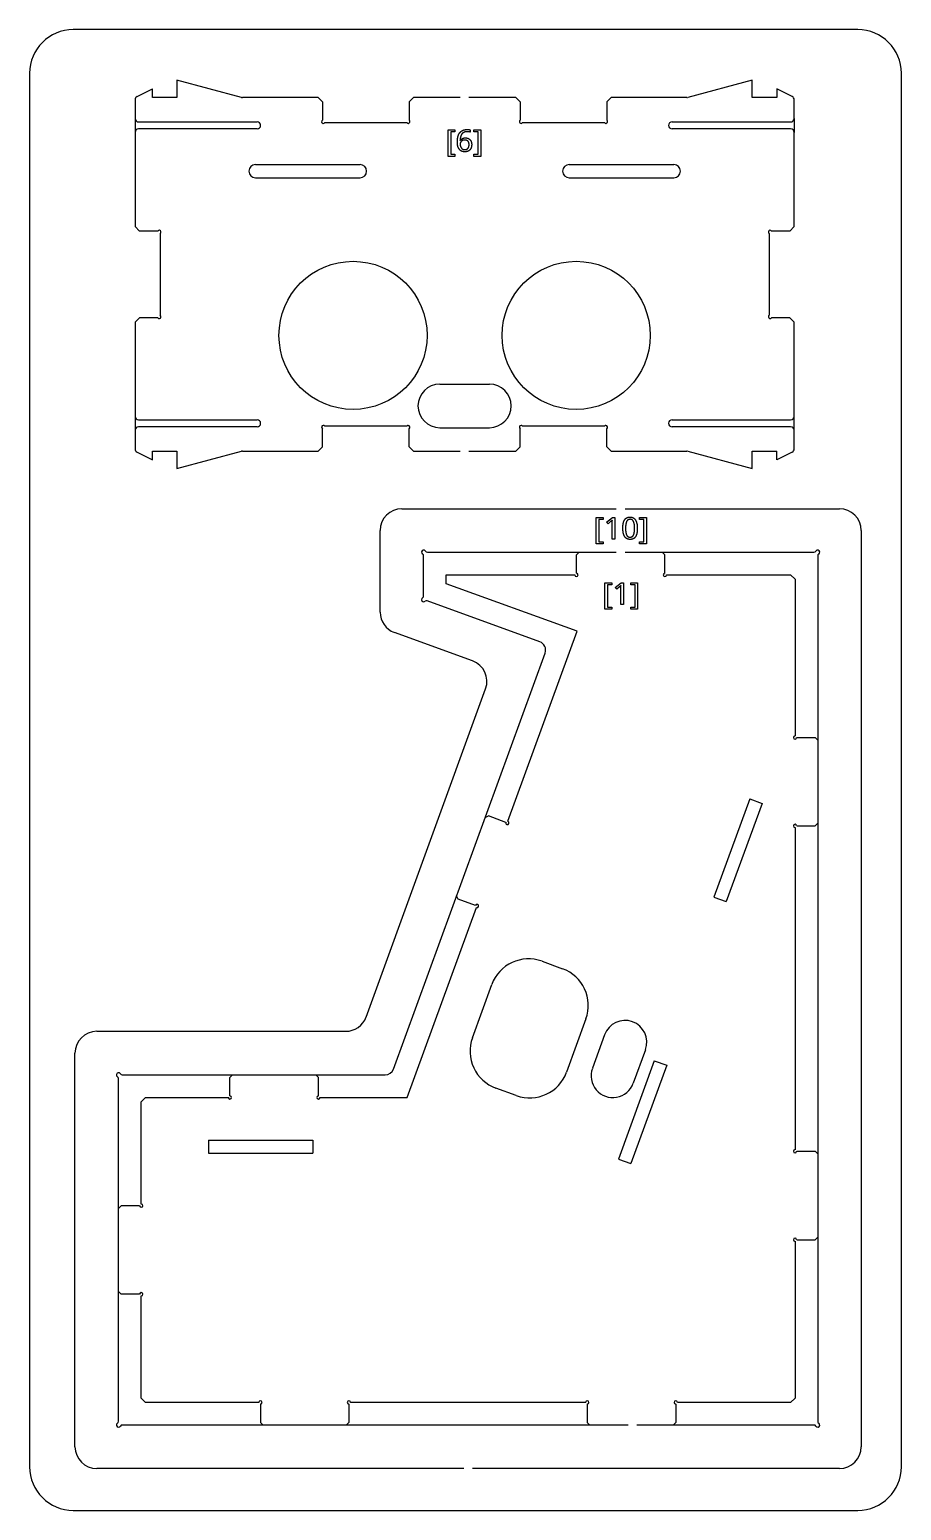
# Model space of a CAD drawing. Header units: millimetres. Extents: x 0 to 201, y 0 to 341.
# Drawn here: x 101 to 201, y 0 to 170 of the extents above; entities that cross this region are included whole.
import ezdxf

# ---------------------------------------------------------------- set-up
doc = ezdxf.new("R2010")
doc.units = ezdxf.units.MM
for name, color, linetype in [('Sketch', 7, 'CONTINUOUS'), ('Sketch001', 7, 'CONTINUOUS'), ('Sketch006', 7, 'CONTINUOUS'), ('Sketch012', 7, 'CONTINUOUS')]:
    doc.layers.add(name, color=color, linetype=linetype)

msp = doc.modelspace()

# ---------------------------------------------------------------- linework, layer by layer
at = {"layer": 'Sketch'}
for p, q in [((196, 170), (106, 170)), ((101, 165), (101, 5)), ((201, 5), (201, 165)), ((106, 0), (196, 0))]:
    msp.add_line(p, q, dxfattribs=at)
for centre, start, end in [((106, 165), 90, 180), ((196, 165), 0, 90), ((106, 5), 180, -90), ((196, 5), -90, 0)]:
    msp.add_arc(centre, 5, start, end, dxfattribs=at)
at = {"layer": 'Sketch001'}
for p, q in [((143.7, 115), (168.3, 115)), ((169.3, 115), (193.9, 115)), ((141.2, 103.13), (141.2, 112.5)), ((196.4, 112.5), (196.4, 7.3)), ((146.2, 104.99), (146.2, 109.57)), ((146.63, 110), (168.3, 110)), ((163.72, 109.7), (164.03, 110)), ((163.72, 107.59), (163.72, 109.7)), ((169.3, 110), (190.97, 110)), ((173.57, 110), (173.88, 109.7)), ((173.88, 107.59), (173.88, 109.7)), ((191.4, 109.57), (191.4, 10.23)), ((148.8, 106.38), (148.8, 107.4)), ((148.8, 107.4), (163.54, 107.4)), ((174.06, 107.4), (188.3, 107.4)), ((188.3, 107.4), (188.8, 106.9)), ((163.8, 100.92), (148.8, 106.38)), ((188.8, 106.9), (188.8, 88.91)), ((159.53, 99.71), (146.61, 104.41)), ((151.81, 97.52), (142.84, 100.78)), ((155.86, 79.11), (163.8, 100.92)), ((142.74, 50.66), (160.13, 98.43)), ((139.6, 56.64), (153.31, 94.31)), ((188.99, 88.72), (191.1, 88.72)), ((191.1, 88.72), (191.4, 88.42)), ((183.61, 81.69), (179.5, 70.41)), ((183.61, 81.69), (185.02, 81.17)), ((185.02, 81.17), (180.92, 69.9)), ((153.25, 79.54), (153.63, 79.72)), ((155.62, 78.99), (153.63, 79.72)), ((188.8, 78.39), (188.8, 41.41)), ((188.99, 78.58), (191.1, 78.58)), ((191.4, 78.88), (191.1, 78.58)), ((150.16, 70.18), (149.98, 70.56)), ((152.15, 69.46), (150.16, 70.18)), ((179.5, 70.41), (180.92, 69.9)), ((144.32, 47.4), (152.26, 69.22)), ((159.78, 63.05), (162.13, 62.19)), ((151.79, 54.25), (154.01, 60.36)), ((164.82, 56.42), (162.6, 50.32)), ((108.7, 55), (137.25, 55)), ((166.95, 54.6), (165.55, 50.75)), ((171.65, 52.89), (170.25, 49.04)), ((106.2, 7.3), (106.2, 52.5)), ((172.66, 51.62), (168.56, 40.34)), ((174.08, 51.1), (169.98, 39.83)), ((172.66, 51.62), (174.08, 51.1)), ((111.2, 10.23), (111.2, 49.57)), ((111.63, 50), (141.8, 50)), ((123.98, 49.7), (124.28, 50)), ((123.98, 47.59), (123.98, 49.7)), ((133.83, 50), (134.13, 49.7)), ((134.13, 47.59), (134.13, 49.7)), ((156.83, 47.63), (154.48, 48.48)), ((113.8, 46.9), (114.3, 47.4)), ((113.8, 35.16), (113.8, 46.9)), ((114.3, 47.4), (123.8, 47.4)), ((134.32, 47.4), (144.32, 47.4)), ((121.5, 42.51), (121.5, 41)), ((121.5, 42.51), (133.5, 42.51)), ((133.5, 42.51), (133.5, 41)), ((121.5, 41), (133.5, 41)), ((188.99, 41.23), (191.1, 41.23)), ((191.1, 41.23), (191.4, 40.92)), ((168.56, 40.34), (169.98, 39.83)), ((111.2, 34.67), (111.5, 34.98)), ((113.61, 34.98), (111.5, 34.98)), ((188.8, 30.89), (188.8, 12.9)), ((188.99, 31.07), (191.1, 31.07)), ((191.4, 31.38), (191.1, 31.07)), ((111.5, 24.82), (111.2, 25.12)), ((113.61, 24.82), (111.5, 24.82)), ((113.8, 12.9), (113.8, 24.64)), ((114.3, 12.4), (113.8, 12.9)), ((127.29, 12.4), (114.3, 12.4)), ((127.47, 12.21), (127.47, 10.1)), ((137.62, 12.21), (137.62, 10.1)), ((164.79, 12.4), (137.81, 12.4)), ((164.97, 12.21), (164.97, 10.1)), ((175.12, 12.21), (175.12, 10.1)), ((188.3, 12.4), (175.31, 12.4)), ((188.8, 12.9), (188.3, 12.4)), ((169.66, 9.8), (111.63, 9.8)), ((127.78, 9.8), (127.47, 10.1)), ((137.62, 10.1), (137.32, 9.8)), ((165.28, 9.8), (164.97, 10.1)), ((190.97, 9.8), (170.66, 9.8)), ((175.12, 10.1), (174.82, 9.8)), ((150.8, 4.8), (108.7, 4.8)), ((193.9, 4.8), (151.8, 4.8))]:
    msp.add_line(p, q, dxfattribs=at)
for centre, radius, start, end in [((143.7, 112.5), 2.5, 90, -180), ((193.9, 112.5), 2.5, 0, 90), ((146.2, 110), 0.25, 30, -120), ((145.95, 109.57), 0.25, 0, 60), ((146.63, 110.25), 0.25, -150, -90), ((190.97, 110.25), 0.25, -90, -30), ((191.4, 110), 0.25, -60, 150), ((191.65, 109.57), 0.25, 120, 180), ((163.72, 107.4), 0.187, 180, 0), ((163.72, 107.4), 0.187, 0, 90), ((173.88, 107.4), 0.187, 90, 180), ((173.88, 107.4), 0.187, 180, 0), ((146.2, 104.56), 0.25, 120, -50), ((145.95, 104.99), 0.25, -60, 0), ((146.52, 104.18), 0.25, 70, 130), ((143.7, 103.13), 2.5, 180, -110), ((159.19, 98.77), 1, -20, 70), ((150.96, 95.17), 2.5, -20, 70), ((188.8, 88.72), 0.187, 90, -90), ((188.8, 88.72), 0.187, -90, 0), ((155.8, 78.93), 0.187, 160, -110), ((155.8, 78.93), 0.187, -110, 70), ((188.8, 78.58), 0.187, 90, -90), ((188.8, 78.58), 0.187, 0, 90), ((152.32, 69.39), 0.187, 70, 160), ((152.32, 69.39), 0.187, -110, 70), ((158.24, 58.82), 4.5, 70, 160), ((160.59, 57.96), 4.5, -20, 70), ((137.25, 57.5), 2.5, -90, -20), ((169.3, 53.75), 2.5, -20, 160), ((108.7, 52.5), 2.5, 90, -180), ((156.02, 52.71), 4.5, 160, -110), ((111.2, 50), 0.25, 30, -120), ((110.95, 49.57), 0.25, 0, 60), ((111.63, 50.25), 0.25, -150, -90), ((141.8, 51), 1, -90, -20), ((158.37, 51.86), 4.5, -110, -20), ((167.9, 49.89), 2.5, 160, -20), ((123.98, 47.4), 0.187, 180, 0), ((123.98, 47.4), 0.187, 0, 90), ((134.13, 47.4), 0.187, 90, 180), ((134.13, 47.4), 0.187, 180, 0), ((188.8, 41.23), 0.187, 90, -90), ((188.8, 41.23), 0.187, -90, 0), ((113.8, 34.98), 0.187, 180, -90), ((113.8, 34.98), 0.187, -90, 90), ((188.8, 31.07), 0.187, 90, -90), ((188.8, 31.07), 0.187, 0, 90), ((113.8, 24.82), 0.187, 90, 180), ((113.8, 24.82), 0.187, -90, 90), ((127.47, 12.4), 0.187, 0, 180), ((127.47, 12.4), 0.187, -90, 0), ((137.62, 12.4), 0.187, 0, 180), ((137.62, 12.4), 0.187, 180, -90), ((164.97, 12.4), 0.187, 0, -180), ((164.97, 12.4), 0.187, -90, 0), ((175.12, 12.4), 0.187, 0, -180), ((175.12, 12.4), 0.187, -180, -90), ((110.95, 10.23), 0.25, -60, 0), ((191.65, 10.23), 0.25, 180, -120), ((111.2, 9.8), 0.25, 120, -30), ((111.63, 9.55), 0.25, 90, 150), ((190.97, 9.55), 0.25, 30, 90), ((191.4, 9.8), 0.25, -150, 60), ((108.7, 7.3), 2.5, -180, -90), ((193.9, 7.3), 2.5, -90, 0)]:
    msp.add_arc(centre, radius, start, end, dxfattribs=at)
at = {"layer": 'Sketch006'}
for p, q in [((113.32, 162.31), (115.1, 163.2)), ((115.1, 162.2), (115.1, 163.2)), ((125.31, 162.21), (117.9, 164.2)), ((117.9, 164.2), (117.9, 162.2)), ((183.9, 164.2), (176.49, 162.21)), ((183.9, 162.2), (183.9, 164.2)), ((188.48, 162.31), (186.7, 163.2)), ((186.7, 163.2), (186.7, 162.2)), ((113.1, 161.95), (113.1, 159.8)), ((117.9, 162.2), (115.1, 162.2)), ((134.09, 162.2), (125.42, 162.2)), ((134.09, 162.2), (134.59, 161.7)), ((134.59, 161.7), (134.59, 159.61)), ((144.53, 161.7), (145.03, 162.2)), ((144.53, 161.7), (144.53, 159.61)), ((150.4, 162.2), (145.03, 162.2)), ((156.76, 162.2), (151.4, 162.2)), ((156.76, 162.2), (157.26, 161.7)), ((157.26, 161.7), (157.26, 159.61)), ((167.22, 161.7), (167.72, 162.2)), ((167.22, 161.7), (167.22, 159.61)), ((176.38, 162.2), (167.72, 162.2)), ((186.7, 162.2), (183.9, 162.2)), ((188.7, 159.8), (188.7, 161.95)), ((113.1, 159.8), (113.1, 158.2)), ((188.7, 159.8), (188.7, 158.2)), ((113.1, 158.2), (113.1, 147.38)), ((113.5, 159.4), (127.1, 159.4)), ((127.1, 158.6), (113.5, 158.6)), ((134.86, 159.34), (144.26, 159.34)), ((157.54, 159.34), (166.94, 159.34)), ((174.7, 159.4), (188.3, 159.4)), ((188.3, 158.6), (174.7, 158.6)), ((188.7, 147.38), (188.7, 158.2)), ((126.9, 154.51), (138.9, 154.51)), ((126.9, 153), (138.9, 153)), ((162.9, 154.51), (174.9, 154.51)), ((162.9, 153), (174.9, 153)), ((113.6, 146.88), (113.1, 147.38)), ((115.69, 146.88), (113.6, 146.88)), ((115.97, 146.6), (115.97, 137.2)), ((185.84, 146.6), (185.84, 137.2)), ((188.2, 146.88), (186.11, 146.88)), ((188.7, 147.38), (188.2, 146.88)), ((113.1, 136.43), (113.6, 136.93)), ((113.1, 136.43), (113.1, 125.6)), ((115.69, 136.93), (113.6, 136.93)), ((188.2, 136.93), (186.11, 136.93)), ((188.2, 136.93), (188.7, 136.43)), ((188.7, 125.6), (188.7, 136.43)), ((148.05, 129.3), (153.75, 129.3)), ((113.1, 125.6), (113.1, 124)), ((113.5, 125.2), (127.1, 125.2)), ((127.1, 124.4), (113.5, 124.4)), ((134.59, 122.1), (134.59, 124.19)), ((144.26, 124.47), (134.86, 124.47)), ((144.53, 122.1), (144.53, 124.19)), ((148.05, 124.3), (153.75, 124.3)), ((157.26, 122.1), (157.26, 124.19)), ((166.94, 124.47), (157.54, 124.47)), ((167.22, 122.1), (167.22, 124.19)), ((174.7, 125.2), (188.3, 125.2)), ((188.3, 124.4), (174.7, 124.4)), ((188.7, 124), (188.7, 125.6)), ((113.1, 124), (113.1, 121.85)), ((188.7, 121.85), (188.7, 124)), ((113.32, 121.49), (115.1, 120.6)), ((115.1, 120.6), (115.1, 121.6)), ((115.1, 121.6), (117.9, 121.6)), ((117.9, 121.6), (117.9, 119.6)), ((117.9, 119.6), (125.31, 121.59)), ((125.42, 121.6), (134.09, 121.6)), ((134.59, 122.1), (134.09, 121.6)), ((145.03, 121.6), (144.53, 122.1)), ((145.03, 121.6), (150.4, 121.6)), ((151.4, 121.6), (156.76, 121.6)), ((157.26, 122.1), (156.76, 121.6)), ((167.72, 121.6), (167.22, 122.1)), ((167.72, 121.6), (176.38, 121.6)), ((176.49, 121.59), (183.9, 119.6)), ((183.9, 119.6), (183.9, 121.6)), ((183.9, 121.6), (186.7, 121.6)), ((186.7, 120.6), (186.7, 121.6)), ((188.48, 121.49), (186.7, 120.6))]:
    msp.add_line(p, q, dxfattribs=at)
for centre in [(138.1, 134.9), (163.7, 134.9)]:
    msp.add_circle(centre, 8.5, dxfattribs=at)
for centre, radius, start, end in [((113.5, 161.95), 0.4, 116.5651, 180), ((125.42, 162.6), 0.4, -105, -90), ((176.38, 162.6), 0.4, -90, -75), ((188.3, 161.95), 0.4, 0, 63.4349), ((113.5, 159.8), 0.4, 180, -90), ((188.3, 159.8), 0.4, -90, 0), ((113.5, 158.2), 0.4, 90, 180), ((127.1, 159), 0.4, -90, 90), ((134.69, 159.44), 0.2, 120, -90), ((134.69, 159.44), 0.2, -90, -30), ((144.43, 159.44), 0.2, -150, -90), ((144.43, 159.44), 0.2, -90, 60), ((157.37, 159.44), 0.2, 120, -90), ((157.37, 159.44), 0.2, -90, -30), ((167.11, 159.44), 0.2, -150, -90), ((167.11, 159.44), 0.2, -90, 60), ((174.7, 159), 0.4, 90, -90), ((188.3, 158.2), 0.4, 0, 90), ((126.9, 153.75), 0.755, 90, -90), ((138.9, 153.75), 0.755, -90, 90), ((162.9, 153.75), 0.755, 90, -90), ((174.9, 153.75), 0.755, -90, 90), ((115.86, 146.77), 0.2, -60, 150), ((185.94, 146.77), 0.2, 30, 180), ((185.94, 146.77), 0.2, 180, -120), ((115.86, 137.03), 0.2, -150, 60), ((185.94, 137.03), 0.2, 120, 180), ((185.94, 137.03), 0.2, 180, -30), ((148.05, 126.8), 2.5, 90, -90), ((153.75, 126.8), 2.5, -90, 90), ((113.5, 125.6), 0.4, 180, -90), ((113.5, 124), 0.4, 90, 180), ((127.1, 124.8), 0.4, -90, 90), ((134.69, 124.36), 0.2, 90, -120), ((134.69, 124.36), 0.2, 30, 90), ((144.43, 124.36), 0.2, 90, 150), ((144.43, 124.36), 0.2, -60, 90), ((157.37, 124.36), 0.2, 90, -120), ((157.37, 124.36), 0.2, 30, 90), ((167.11, 124.36), 0.2, 90, 150), ((167.11, 124.36), 0.2, -60, 90), ((174.7, 124.8), 0.4, 90, -90), ((188.3, 125.6), 0.4, -90, 0), ((188.3, 124), 0.4, 0, 90), ((113.5, 121.85), 0.4, 180, -116.5651), ((125.42, 121.2), 0.4, 90, 105), ((176.38, 121.2), 0.4, 75, 90), ((188.3, 121.85), 0.4, -63.4349, 0)]:
    msp.add_arc(centre, radius, start, end, dxfattribs=at)
at = {"layer": 'Sketch012'}
for p, q in [((149, 155.45), (149, 158.5)), ((149, 158.5), (149.78, 158.5)), ((149.78, 158.25), (149.3, 158.25)), ((149.3, 158.25), (149.3, 155.7)), ((149.78, 158.5), (149.78, 158.25)), ((151.52, 158.5), (151.52, 158.24)), ((151.97, 158.25), (151.97, 158.5)), ((151.97, 158.5), (152.75, 158.5)), ((152.45, 158.25), (151.97, 158.25)), ((152.45, 155.7), (152.45, 158.25)), ((152.75, 158.5), (152.75, 155.45)), ((150.37, 157.27), (150.39, 157.27)), ((149.78, 155.45), (149, 155.45)), ((149.3, 155.7), (149.78, 155.7)), ((149.78, 155.7), (149.78, 155.45)), ((151.97, 155.7), (152.45, 155.7)), ((151.97, 155.45), (151.97, 155.7)), ((152.75, 155.45), (151.97, 155.45)), ((166, 110.95), (166, 114)), ((166, 114), (166.78, 114)), ((166.78, 114), (166.78, 113.75)), ((167.18, 113.47), (167.86, 114)), ((167.86, 114), (168.12, 114)), ((168.12, 114), (168.12, 111.5)), ((170.97, 113.75), (170.97, 114)), ((170.97, 114), (171.76, 114)), ((171.76, 114), (171.76, 110.95)), ((166.78, 113.75), (166.3, 113.75)), ((166.3, 113.75), (166.3, 111.2)), ((167.35, 113.27), (167.18, 113.47)), ((167.61, 113.49), (167.35, 113.27)), ((167.81, 111.5), (167.81, 113.25)), ((171.46, 113.75), (170.97, 113.75)), ((171.46, 111.2), (171.46, 113.75)), ((166.78, 110.95), (166, 110.95)), ((166.3, 111.2), (166.78, 111.2)), ((166.78, 111.2), (166.78, 110.95)), ((168.12, 111.5), (167.81, 111.5)), ((170.97, 111.2), (171.46, 111.2)), ((170.97, 110.95), (170.97, 111.2)), ((171.76, 110.95), (170.97, 110.95)), ((167, 103.45), (167, 106.5)), ((167, 106.5), (167.78, 106.5)), ((167.78, 106.25), (167.3, 106.25)), ((167.3, 106.25), (167.3, 103.7)), ((167.78, 106.5), (167.78, 106.25)), ((168.18, 105.97), (168.86, 106.5)), ((168.35, 105.77), (168.18, 105.97)), ((168.61, 105.99), (168.35, 105.77)), ((168.81, 104), (168.81, 105.75)), ((168.86, 106.5), (169.12, 106.5)), ((169.12, 106.5), (169.12, 104)), ((169.97, 106.25), (169.97, 106.5)), ((169.97, 106.5), (170.75, 106.5)), ((170.45, 106.25), (169.97, 106.25)), ((170.45, 103.7), (170.45, 106.25)), ((170.75, 106.5), (170.75, 103.45)), ((169.12, 104), (168.81, 104)), ((167.78, 103.45), (167, 103.45)), ((167.3, 103.7), (167.78, 103.7)), ((167.78, 103.7), (167.78, 103.45)), ((169.97, 103.7), (170.45, 103.7)), ((169.97, 103.45), (169.97, 103.7)), ((170.75, 103.45), (169.97, 103.45))]:
    msp.add_line(p, q, dxfattribs=at)
for points in [[(150.28, 158.07), (150.41, 158.28), (150.63, 158.41)], [(150.81, 158.2), (150.65, 158.12), (150.56, 157.98)], [(150.63, 158.41), (150.86, 158.53), (151.21, 158.53)], [(151.22, 158.28), (150.98, 158.28), (150.81, 158.2)], [(151.21, 158.53), (151.28, 158.53), (151.37, 158.53)], [(151.38, 158.27), (151.3, 158.28), (151.22, 158.28)], [(151.37, 158.53), (151.46, 158.52), (151.52, 158.5)], [(151.52, 158.24), (151.45, 158.26), (151.38, 158.27)], [(150.07, 157.07), (150.07, 157.34), (150.11, 157.6)], [(150.18, 156.45), (150.07, 156.69), (150.07, 157.07)], [(150.11, 157.6), (150.16, 157.86), (150.28, 158.07)], [(150.49, 156.08), (150.29, 156.2), (150.18, 156.45)], [(150.43, 157.66), (150.38, 157.48), (150.37, 157.27)], [(150.44, 157.08), (150.38, 156.98), (150.38, 156.86)], [(150.38, 156.86), (150.38, 156.71), (150.44, 156.57)], [(150.39, 157.27), (150.47, 157.39), (150.62, 157.48)], [(150.56, 157.98), (150.47, 157.84), (150.43, 157.66)], [(150.64, 157.26), (150.51, 157.19), (150.44, 157.08)], [(150.44, 156.57), (150.5, 156.42), (150.61, 156.32)], [(150.62, 157.48), (150.76, 157.57), (150.99, 157.57)], [(150.92, 157.32), (150.76, 157.32), (150.64, 157.26)], [(151.29, 157.18), (151.16, 157.32), (150.92, 157.32)], [(150.99, 157.57), (151.31, 157.57), (151.51, 157.37)], [(151.27, 156.37), (151.41, 156.51), (151.41, 156.81)], [(151.41, 156.81), (151.41, 157.04), (151.29, 157.18)], [(151.71, 156.81), (151.71, 156.41), (151.5, 156.19)], [(151.51, 157.37), (151.71, 157.17), (151.71, 156.81)], [(150.92, 155.97), (150.68, 155.97), (150.49, 156.08)], [(150.61, 156.32), (150.73, 156.22), (150.91, 156.22)], [(150.91, 156.22), (151.13, 156.22), (151.27, 156.37)], [(151.5, 156.19), (151.28, 155.97), (150.92, 155.97)], [(169.4, 113.89), (169.58, 114.04), (169.88, 114.04)], [(169.88, 114.04), (170.3, 114.04), (170.5, 113.7)], [(167.73, 113.58), (167.68, 113.54), (167.61, 113.49)], [(167.83, 113.68), (167.77, 113.62), (167.73, 113.58)], [(167.81, 113.25), (167.81, 113.4), (167.82, 113.49)], [(167.82, 113.49), (167.82, 113.58), (167.83, 113.68)], [(169.05, 112.75), (169.05, 113.16), (169.13, 113.45)], [(169.25, 111.81), (169.05, 112.15), (169.05, 112.75)], [(169.13, 113.45), (169.21, 113.73), (169.4, 113.89)], [(169.48, 113.52), (169.36, 113.26), (169.36, 112.75)], [(169.36, 112.75), (169.36, 112.24), (169.48, 111.98)], [(169.88, 113.78), (169.59, 113.78), (169.48, 113.52)], [(170.28, 113.52), (170.16, 113.78), (169.88, 113.78)], [(170.4, 112.75), (170.4, 113.26), (170.28, 113.52)], [(170.28, 111.98), (170.4, 112.24), (170.4, 112.75)], [(170.5, 113.7), (170.71, 113.36), (170.71, 112.75)], [(170.71, 112.75), (170.71, 112.35), (170.63, 112.06)], [(169.88, 111.47), (169.45, 111.47), (169.25, 111.81)], [(169.48, 111.98), (169.59, 111.73), (169.88, 111.73)], [(169.88, 111.73), (170.16, 111.73), (170.28, 111.98)], [(170.36, 111.62), (170.18, 111.47), (169.88, 111.47)], [(170.63, 112.06), (170.54, 111.77), (170.36, 111.62)], [(168.73, 106.08), (168.68, 106.04), (168.61, 105.99)], [(168.83, 106.18), (168.77, 106.12), (168.73, 106.08)], [(168.81, 105.75), (168.81, 105.9), (168.82, 105.99)], [(168.82, 105.99), (168.82, 106.08), (168.83, 106.18)]]:
    msp.add_open_spline(points, degree=2, dxfattribs=at)

doc.saveas('drawing.dxf')
